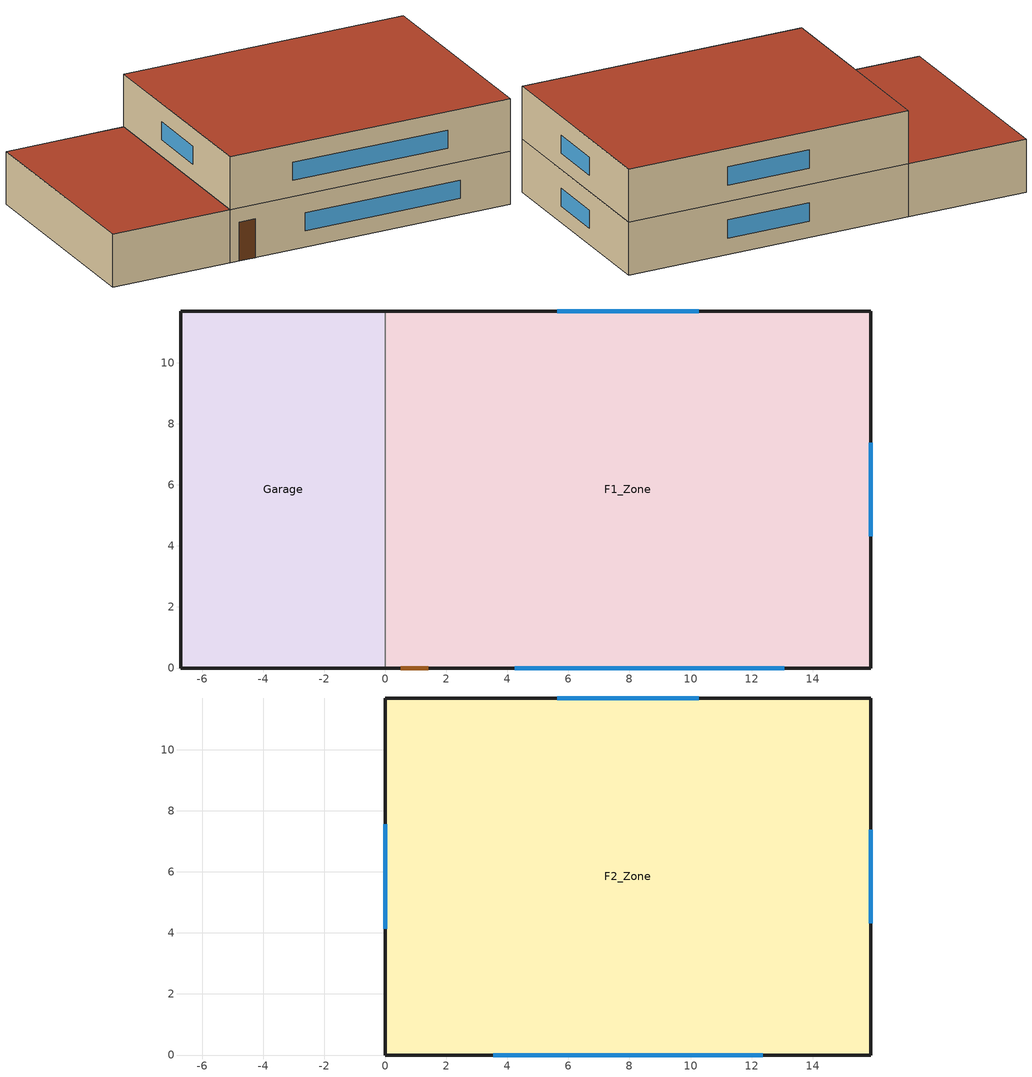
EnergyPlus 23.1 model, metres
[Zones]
F1_Zone
 floor ground (Slab): 0,11.7 15.9,11.7 15.9,0 0,0 z0
 wall outside (Exterior Wall): 0,0 15.9,0 15.9,11.7 0,11.7 z0:2.92
 wall to Garage (Interior Wall): 0,11.7 0,0 z0:2.92
 window (Window): 4.24,0 13.07,0 / 15.9,4.31 15.9,7.39 / 10.27,11.7 5.63,11.7 z0.9:1.9
 door (Exterior Door): 0.5,0 1.41,0 z0:2.13
Garage
 floor ground (Slab): -6.7,11.7 0,11.7 0,0 -6.7,0 z0
 wall outside (Exterior Wall): 0,11.7 -6.7,11.7 -6.7,0 0,0 z0:2.92
 roof outside (Roof): -6.7,0 0,0 0,11.7 -6.7,11.7 z2.92
F2_Zone
 floor to F1_Zone (Interior Floor): 0,11.7 15.9,11.7 15.9,0 0,0 z2.92
 wall outside (Exterior Wall): 0,0 15.9,0 15.9,11.7 0,11.7 0,0 z2.92:5.84
 window (Window): 3.54,0 12.36,0 / 15.9,4.31 15.9,7.39 / 10.27,11.7 5.63,11.7 / 0,7.56 0,4.14 z3.82:4.82
 roof outside (Roof): 0,0 15.9,0 15.9,11.7 0,11.7 z5.84
[Building]
V18-house-atlanta: 0, Suburbs, 0.04, 0.4, FullExterior, 25, 6
[Site:Location]
Atlanta GA: 33.63, -84.43, -5, 308
[Site:GroundTemperature:BuildingSurface]
11, 13, 15.9, 17.6, 19.4, 21.4, 22, 22.3, 20.3, 17, 15, 12.8
[SizingPeriod:DesignDay]
Atlanta-Hartsfield.Jackson.Intl.AP_GA_USA Ann Htg 99.6% Condns DB: 1, 21, WinterDesignDay, -6.3, 0, DefaultMultipliers, , Wetbulb, -6.3, , , , , 97621, 5.3, 320, No, No, No, ASHRAEClearSky, , , , , 0
Atlanta-Hartsfield.Jackson.Intl.AP_GA_USA Ann Clg .4% Condns DB=>MWB: 7, 21, SummerDesignDay, 34.4, 9.5, DefaultMultipliers, , Wetbulb, 23.5, , , , , 97621, 4, 300, No, No, No, ASHRAETau, , , 0.556, 1.779
[Material]
Batt insulation 89mm: MediumRough, 0.089, 0.045, 12, 960, 0.9, 0.6, 0.6
Batt insulation 140mm: MediumRough, 0.14, 0.045, 12, 960, 0.9, 0.6, 0.6
Carpet pad 12mm: MediumRough, 0.0127, 0.06, 288, 1380, 0.9, 0.6, 0.6
Cast concrete 200mm: MediumRough, 0.2, 1.73, 2243, 837, 0.9, 0.6, 0.6
Gypsum board 13mm: MediumRough, 0.0127, 0.16, 800, 1090, 0.9, 0.6, 0.6
OSB sheathing 12mm: MediumRough, 0.0127, 0.12, 640, 1210, 0.9, 0.6, 0.6
Plywood 16mm: MediumRough, 0.0159, 0.12, 544, 1210, 0.9, 0.6, 0.6
Roof membrane 10mm: MediumRough, 0.0095, 0.16, 1121, 1460, 0.9, 0.6, 0.6
Stucco 25mm: MediumRough, 0.025, 0.72, 1856, 840, 0.9, 0.6, 0.6
Door panel: MediumSmooth, 0.045, 0.15, 600, 1630, 0.9, 0.6, 0.6
[Construction]
Exterior Wall: Stucco 25mm, OSB sheathing 12mm, Batt insulation 89mm, Gypsum board 13mm
Roof: Roof membrane 10mm, Plywood 16mm, Batt insulation 140mm, Gypsum board 13mm
Slab: Cast concrete 200mm, Carpet pad 12mm
Interior Floor: Cast concrete 200mm
Interior Wall: Gypsum board 13mm, Gypsum board 13mm
Window: Glazing
Exterior Door: Door panel
[WindowMaterial:SimpleGlazingSystem]
Glazing: 3.22, 0.36, 0.51
[Zone]
F1_Zone; F2_Zone: 0, 0, 0, 0, 1, 1, autocalculate, autocalculate, autocalculate, , , Yes
Garage: 0, 0, 0, 0, 1, 1, autocalculate, autocalculate, autocalculate, , , No
[People]
F1_Zone People: F1_Zone, Occupancy Schedule, People, 1.5, , , 0.3, autocalculate, Activity Schedule
F2_Zone People: F2_Zone, Occupancy Schedule, People, 1.5, , , 0.3, autocalculate, Activity Schedule
[Lights]
F1_Zone Lights: F1_Zone, Lighting Schedule, Watts/Area, , 5.34, , 0, 0.42, 0.18
F2_Zone Lights: F2_Zone, Lighting Schedule, Watts/Area, , 5.34, , 0, 0.42, 0.18
[ElectricEquipment]
F1_Zone Equipment: F1_Zone, Equipment Schedule, Watts/Area, , 3.93, , 0, 0.5, 0
F2_Zone Equipment: F2_Zone, Equipment Schedule, Watts/Area, , 3.93, , 0, 0.5, 0
[ZoneInfiltration:DesignFlowRate]
F1_Zone Infiltration: F1_Zone, Always On, AirChanges/Hour, , , , 0.34, 1, 0, 0, 0
F2_Zone Infiltration: F2_Zone, Always On, AirChanges/Hour, , , , 0.34, 1, 0, 0, 0
Garage Infiltration: Garage, Always On, AirChanges/Hour, , , , 1, 1, 0, 0, 0
[HVACTemplate:Thermostat]
Thermostat: Heating Setpoint, , Cooling Setpoint
[HVACTemplate:Zone:Unitary]
F1_Zone: F1_Zone PSZ-HP, Thermostat, autosize, , , Flow/Person, 0.00236
F2_Zone: F2_Zone PSZ-HP, Thermostat, autosize, , , Flow/Person, 0.00236
[HVACTemplate:System:UnitaryHeatPump:AirToAir]
F1_Zone PSZ-HP: , F1_Zone, autosize, autosize, , , BlowThrough, 0.6, 500, 0.9, , SingleSpeedDX, , 12.8, autosize, autosize, 3.67, SingleSpeedDXHeatPump, , 45, autosize, 3.37, -8, , , , , Electric, , autosize, , , , autosize, autosize, , NoEconomizer
F2_Zone PSZ-HP: , F2_Zone, autosize, autosize, , , BlowThrough, 0.6, 500, 0.9, , SingleSpeedDX, , 12.8, autosize, autosize, 3.67, SingleSpeedDXHeatPump, , 45, autosize, 3.37, -8, , , , , Electric, , autosize, , , , autosize, autosize, , NoEconomizer
[Schedule:Compact]
Occupancy Schedule: Fraction, Through: 12/31, For: Weekdays SummerDesignDay WinterDesignDay, Until: 07:00, 1, Until: 08:00, 0.5, Until: 09:00, 0.3, Until: 17:00, 0.2, Until: 18:00, 0.6, Until: 19:00, 0.8, Until: 22:00, 0.9, Until: 24:00, 1, For: Saturday, Until: 08:00, 1, Until: 22:00, 0.8, Until: 24:00, 1, For: Sunday Holidays AllOtherDays, Until: 08:00, 1, Until: 22:00, 0.8, Until: 24:00, 1
Lighting Schedule: Fraction, Through: 12/31, For: Weekdays SummerDesignDay WinterDesignDay, Until: 06:00, 0.05, Until: 07:00, 0.3, Until: 08:00, 0.4, Until: 09:00, 0.2, Until: 17:00, 0.1, Until: 18:00, 0.4, Until: 19:00, 0.6, Until: 21:00, 0.8, Until: 22:00, 0.6, Until: 23:00, 0.3, Until: 24:00, 0.1, For: Saturday, Until: 07:00, 0.05, Until: 09:00, 0.3, Until: 17:00, 0.2, Until: 18:00, 0.5, Until: 19:00, 0.7, Until: 21:00, 0.8, Until: 22:00, 0.6, Until: 23:00, 0.3, Until: 24:00, 0.1, For: Sunday Holidays AllOtherDays, Until: 07:00, 0.05, Until: 09:00, 0.3, Until: 17:00, 0.2, Until: 18:00, 0.5, Until: 19:00, 0.7, Until: 21:00, 0.8, Until: 22:00, 0.6, Until: 23:00, 0.3, Until: 24:00, 0.1
Equipment Schedule: Fraction, Through: 12/31, For: Weekdays SummerDesignDay WinterDesignDay, Until: 06:00, 0.3, Until: 07:00, 0.5, Until: 08:00, 0.6, Until: 09:00, 0.4, Until: 17:00, 0.3, Until: 18:00, 0.6, Until: 20:00, 0.8, Until: 21:00, 0.7, Until: 22:00, 0.6, Until: 23:00, 0.5, Until: 24:00, 0.4, For: Saturday, Until: 07:00, 0.3, Until: 22:00, 0.6, Until: 23:00, 0.5, Until: 24:00, 0.4, For: Sunday Holidays AllOtherDays, Until: 07:00, 0.3, Until: 22:00, 0.6, Until: 23:00, 0.5, Until: 24:00, 0.4
Activity Schedule: Any Number, Through: 12/31, For: AllDays, Until: 24:00, 120
Always On: Fraction, Through: 12/31, For: AllDays, Until: 24:00, 1
Heating Setpoint: Temperature, Through: 12/31, For: AllDays, Until: 24:00, 20.7
Cooling Setpoint: Temperature, Through: 12/31, For: AllDays, Until: 24:00, 25.2
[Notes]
source: assumed (half the monthly mean air temperature plus 9 C)
